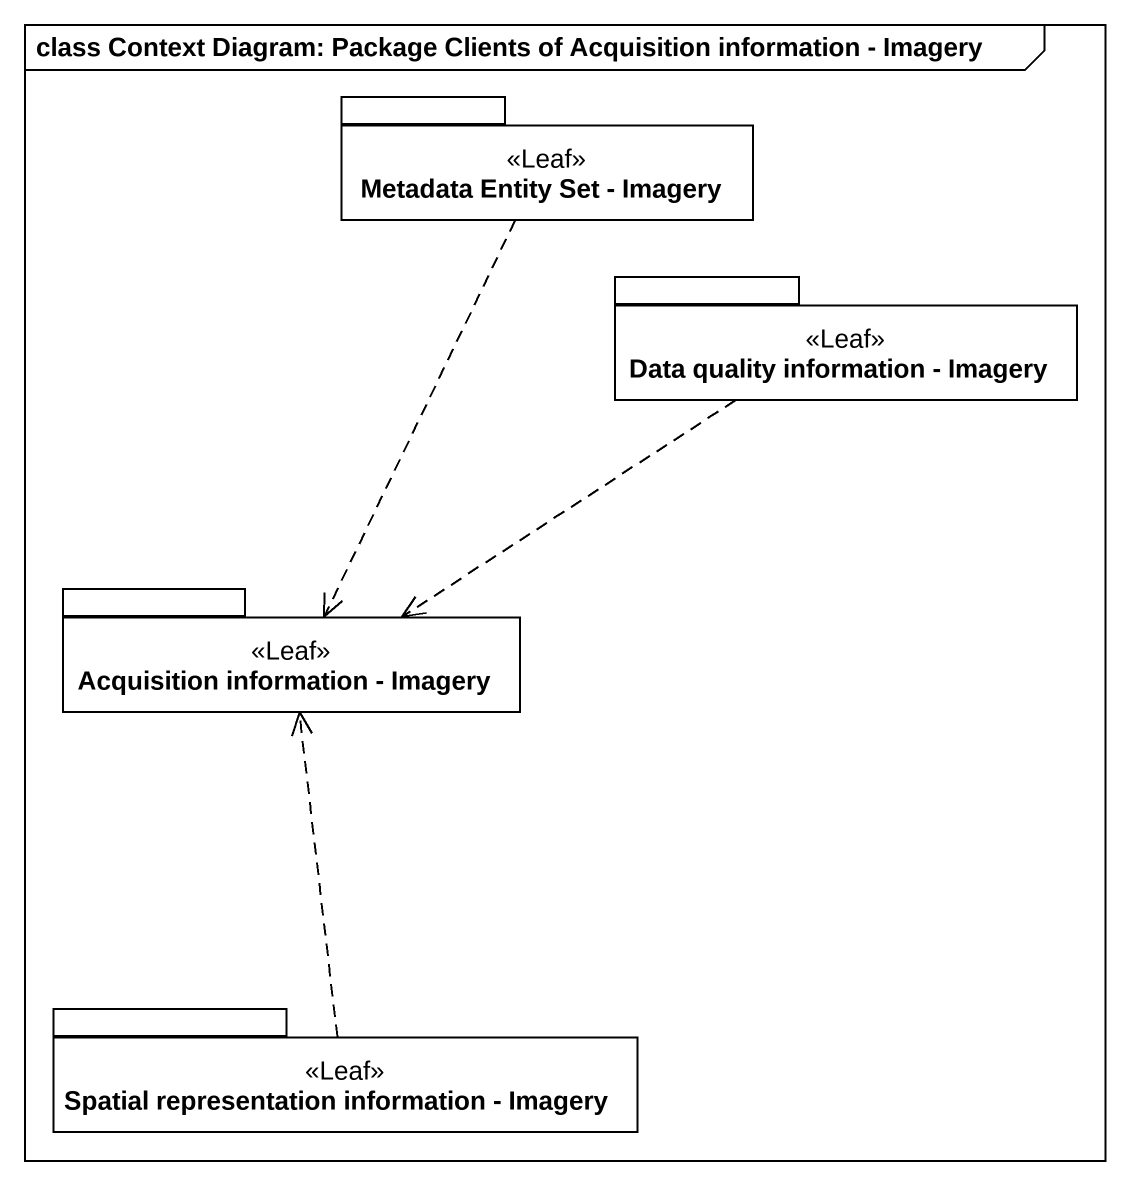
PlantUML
@startuml
mainframe class Context Diagram: Package Clients of Acquisition information - Imagery
package "Metadata Entity Set - Imagery" as Metadata_Entity_Set_Imagery <<Leaf>> {
}
package "Data quality information - Imagery" as Data_quality_information <<Leaf>> {
}
package "Acquisition information - Imagery" as Acquisition_information <<Leaf>> {
}
package "Spatial representation information - Imagery" as Spatial_representation <<Leaf>> {
}
Metadata_Entity_Set_Imagery ..> Acquisition_information
Data_quality_information .left.> Acquisition_information
Spatial_representation .up.> Acquisition_information
@enduml
